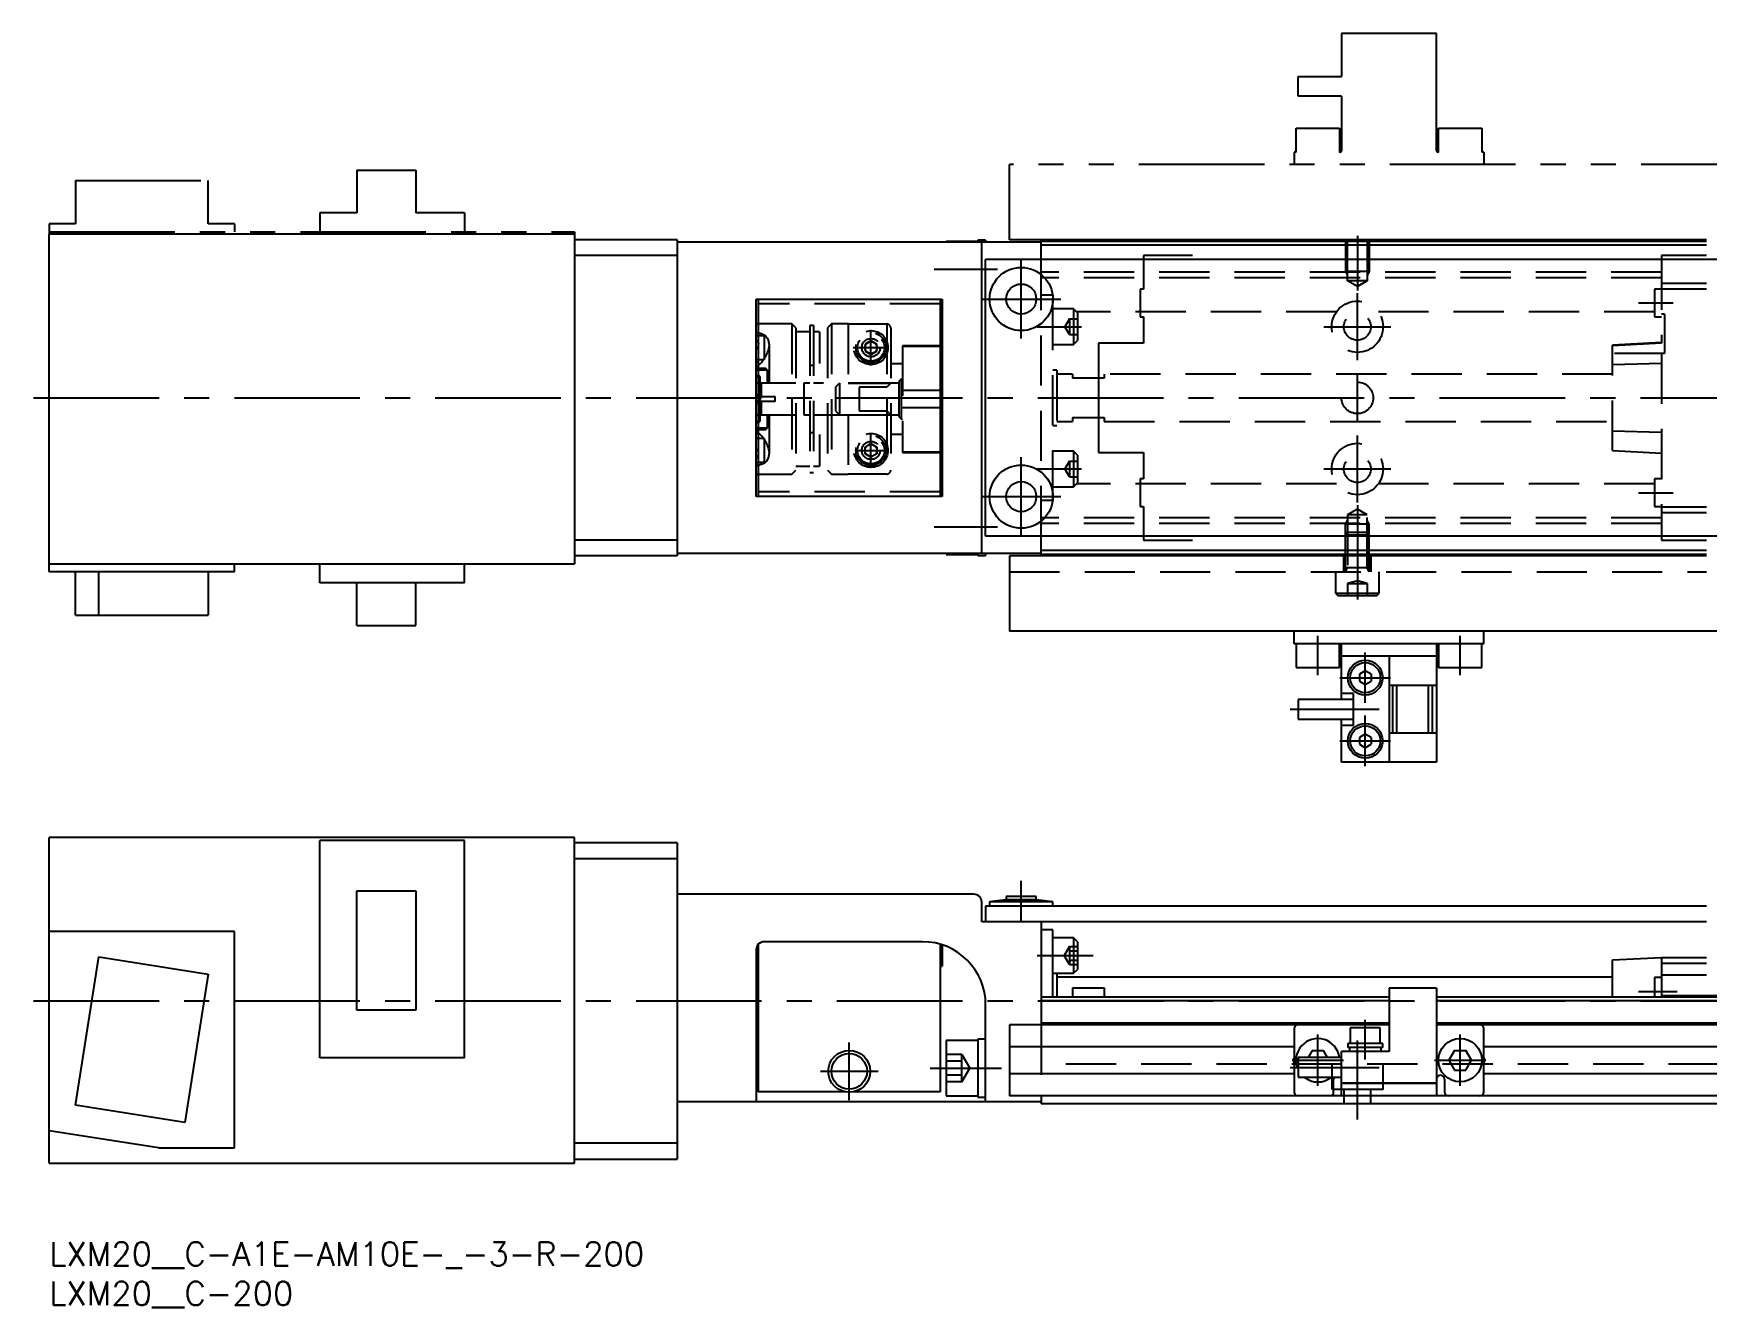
# Model space of a CAD drawing. Extents: x -2 to 394, y -8 to 153.
# Drawn here: x -2 to 209.5, y -8.3 to 152.9 of the extents above; entities that cross this region are included whole.
import ezdxf

# ---------------------------------------------------------------- set-up
doc = ezdxf.new("R2010")
doc.units = 0
doc.header["$LTSCALE"] = 0.5
for name, pattern in [('CENTER', [50.8, 31.75, -6.35, 6.35, -6.35]), ('DASHED', [19.05, 12.7, -6.35]), ('PHANTOM', [63.5, 31.75, -6.35, 6.35, -6.35, 6.35, -6.35])]:
    doc.linetypes.add(name, pattern=pattern)
for name, color, linetype in [('MSM_CENTER', 1, 'CENTER'), ('MSM_CONTINUOUS', 7, 'CONTINUOUS'), ('MSM_DASHED', 4, 'DASHED'), ('MSM_IMAGINARY', 6, 'PHANTOM'), ('MSM_PART_NUMBER', 7, 'CONTINUOUS')]:
    doc.layers.add(name, color=color, linetype=linetype)
doc.styles.get("Standard").update_dxf_attribs({"font": 'txt.shx', "height": 3, "bigfont": 'bigfont.shx'})

# ---------------------------------------------------------------- blocks, each defined once
blk = doc.blocks.new('*U8')
at = {"layer": 'MSM_PART_NUMBER'}
blk.add_text('LXM20__C-A1E-AM10E-_-3-R-200', height=3, dxfattribs=at).set_placement((0, -3))
blk = doc.blocks.new('*U9')
at = {"layer": 'MSM_PART_NUMBER'}
blk.add_text('LXM20__C-200', height=3, dxfattribs=at).set_placement((0, -8))

msp = doc.modelspace()

# ---------------------------------------------------------------- linework, layer by layer
at = {"layer": 'MSM_CENTER'}
for p, q in [((165.4, 127.3), (165.4, 120.39)), ((111.9, 123.1), (119.9, 123.1)), ((122.9, 114.3), (122.9, 124.3)), ((117.9, 119.3), (127.9, 119.3)), ((165.4, 111.55), (165.4, 120.05)), ((200.95, 118.8), (205.35, 118.8)), ((103.9, 110.89), (103.9, 115.41)), ((124.9, 115.8), (130.5, 115.8)), ((161.15, 115.8), (169.65, 115.8)), ((101.64, 113.15), (106.16, 113.15)), ((165.4, 103.8), (165.4, 109.8)), ((-2, 106.8), (337.4, 106.8)), ((103.9, 98.15), (103.9, 102.14)), ((165.4, 93.55), (165.4, 102.05)), ((101.9, 100.15), (105.89, 100.15)), ((122.9, 89.3), (122.9, 99.3)), ((124.9, 97.8), (130.5, 97.8)), ((161.15, 97.8), (169.65, 97.8)), ((117.9, 94.3), (127.9, 94.3)), ((165.4, 93.21), (165.4, 81.3)), ((200.95, 94.8), (205.35, 94.8)), ((111.9, 90.5), (119.9, 90.5)), ((160.4, 71.7), (160.4, 76.7)), ((178.4, 71.7), (178.4, 76.7)), ((166.4, 68.2), (166.4, 74.6)), ((163.2, 71.4), (169.6, 71.4)), ((156.9, 67.4), (168.15, 67.4)), ((166.4, 60.2), (166.4, 66.6)), ((163.2, 63.4), (169.6, 63.4)), ((122.9, 40.5), (122.9, 45.7)), ((124.9, 36.25), (132, 36.25)), ((-2, 30.5), (337.4, 30.5)), ((200.95, 31.7), (205.85, 31.7)), ((166.4, 23.1), (166.4, 28.1)), ((160.4, 19.75), (160.4, 26.25)), ((165.4, 15.5), (165.4, 25.5)), ((178.4, 19.75), (178.4, 26.25)), ((101.15, 17.95), (101.15, 25.25)), ((97.5, 21.6), (104.8, 21.6)), ((111.4, 22), (120.4, 22)), ((156.9, 22.1), (168.15, 22.1)), ((157.15, 23), (163.65, 23)), ((175.15, 23), (181.65, 23))]:
    msp.add_line(p, q, dxfattribs=at)
at = {"layer": 'MSM_CONTINUOUS'}
for p, q in [((66.4, 127.5), (0, 127.5)), ((0, 84.8), (0, 127.5)), ((66.4, 127.5), (66.4, 85.8)), ((79.4, 126.8), (66.4, 126.8)), ((79.4, 126.8), (79.4, 86.8)), ((125.4, 126.5), (79.4, 126.5)), ((117.4, 126.6), (113.4, 126.6)), ((117.4, 126.75), (117.4, 126.5)), ((118.4, 126.75), (117.4, 126.75)), ((117.9, 87.1), (117.9, 126.5)), ((118.4, 126.75), (118.4, 126.5)), ((125.4, 124.3), (125.4, 126.8)), ((209.55, 126.8), (125.4, 126.8)), ((209.55, 126.6), (125.4, 126.6)), ((209.55, 126.1), (125.4, 126.1)), ((79.4, 124.8), (66.4, 124.8)), ((118.4, 89.3), (118.4, 124.3)), ((334.9, 124.3), (118.4, 124.3)), ((209.55, 124.8), (203.85, 124.8)), ((203.85, 124.8), (203.85, 124.3)), ((89.4, 94.3), (89.4, 119.3)), ((89.4, 119.3), (112.9, 119.3)), ((89.65, 119.3), (89.65, 94.3)), ((112.65, 119.3), (112.65, 94.3)), ((112.9, 119.3), (112.9, 94.3)), ((89.65, 116.15), (89.4, 116.15)), ((112.9, 113.55), (112.65, 113.55)), ((112.9, 113.46), (112.65, 113.46)), ((89.4, 111.3), (89.65, 111.3)), ((112.65, 107.92), (112.9, 107.92)), ((89.4, 106.95), (89.65, 106.95)), ((89.65, 106.35), (89.4, 106.35)), ((112.9, 105.68), (112.65, 105.68)), ((89.4, 102.3), (89.65, 102.3)), ((112.65, 100.14), (112.9, 100.14)), ((112.65, 100.05), (112.9, 100.05)), ((89.4, 97.15), (89.65, 97.15)), ((112.9, 94.3), (89.4, 94.3)), ((334.9, 89.3), (118.4, 89.3)), ((125.4, 86.8), (125.4, 89.3)), ((203.85, 89.3), (203.85, 88.8)), ((79.4, 88.8), (66.4, 88.8)), ((79.4, 86.8), (66.4, 86.8)), ((125.4, 87.1), (79.4, 87.1)), ((113.4, 87), (117.4, 87)), ((117.4, 87.1), (117.4, 86.85)), ((117.4, 86.85), (118.4, 86.85)), ((118.4, 87.1), (118.4, 86.85)), ((209.55, 86.8), (121.4, 86.8)), ((121.4, 86.8), (121.4, 77.3)), ((209.55, 87.5), (125.4, 87.5)), ((209.55, 87), (125.4, 87)), ((203.85, 88.8), (209.55, 88.8)), ((0, 85.8), (66.4, 85.8)), ((23.4, 84.8), (0, 84.8)), ((3.3, 79.3), (3.3, 84.8)), ((6.27, 79.3), (6.27, 84.8)), ((20.1, 84.8), (20.1, 79.3)), ((23.4, 84.8), (23.4, 85.8)), ((34.2, 83.4), (34.2, 85.8)), ((52.5, 83.4), (52.5, 85.8)), ((52.5, 83.4), (34.2, 83.4)), ((38.88, 78), (38.88, 83.4)), ((46.33, 78), (46.33, 83.4)), ((3.3, 79.3), (20.1, 79.3)), ((38.88, 78), (46.33, 78)), ((217.15, 77.3), (121.4, 77.3)), ((157.4, 75.7), (157.4, 77.3)), ((181.4, 75.7), (181.4, 77.3)), ((181.4, 75.7), (157.4, 75.7)), ((157.65, 75.7), (157.65, 72.7)), ((163.15, 72.7), (163.15, 75.7)), ((163.4, 68.65), (163.4, 75.57)), ((175.4, 74.1), (163.4, 74.1)), ((169.4, 74.1), (169.4, 60.7)), ((175.4, 75.57), (175.4, 60.7)), ((175.65, 75.7), (175.65, 72.7)), ((181.15, 72.7), (181.15, 75.7)), ((157.65, 72.7), (163.15, 72.7)), ((166.4, 72.27), (165.65, 71.83)), ((167.15, 71.83), (166.4, 72.27)), ((175.65, 72.7), (181.15, 72.7)), ((165.65, 71.83), (165.65, 70.97)), ((165.65, 70.97), (166.4, 70.53)), ((166.4, 70.53), (167.15, 70.97)), ((167.15, 71.83), (167.15, 70.97)), ((175.4, 70.4), (169.4, 70.4)), ((169.9, 64.4), (169.9, 70.4)), ((170.4, 64.4), (170.4, 70.4)), ((174.4, 64.4), (174.4, 70.4)), ((174.9, 64.4), (174.9, 70.4)), ((157.9, 68.65), (157.9, 66.15)), ((164.9, 68.65), (157.9, 68.65)), ((164.9, 69.4), (163.4, 69.4)), ((164.9, 65.4), (164.9, 69.4)), ((157.9, 66.15), (164.9, 66.15)), ((163.4, 60.7), (163.4, 66.15)), ((163.4, 65.4), (164.9, 65.4)), ((166.4, 64.27), (165.65, 63.83)), ((165.65, 63.83), (165.65, 62.97)), ((167.15, 63.83), (166.4, 64.27)), ((167.15, 63.83), (167.15, 62.97)), ((175.4, 64.4), (169.4, 64.4)), ((165.65, 62.97), (166.4, 62.53)), ((166.4, 62.53), (167.15, 62.97)), ((175.4, 60.7), (163.4, 60.7)), ((66.4, 51.2), (0, 51.2)), ((0, 10), (0, 51.2)), ((52.5, 50.8), (34.2, 50.8)), ((34.2, 23.3), (34.2, 50.8)), ((52.5, 23.3), (52.5, 50.8)), ((66.4, 10), (66.4, 51.2)), ((79.4, 50.5), (66.4, 50.5)), ((79.4, 50.5), (79.4, 10.5)), ((79.4, 48.5), (66.4, 48.5)), ((38.88, 29.35), (38.88, 44.45)), ((38.88, 44.45), (46.33, 44.45)), ((46.33, 44.45), (46.33, 29.35)), ((116.9, 44), (79.4, 44)), ((117.9, 40.5), (117.9, 43)), ((118.4, 42.5), (118.4, 40.5)), ((209.55, 42.5), (118.4, 42.5)), ((121, 43.3), (118.9, 43.05)), ((126.9, 43.05), (118.9, 43.05)), ((118.9, 43.05), (118.9, 42.5)), ((121, 43.7), (121, 43.3)), ((124.8, 43.7), (121, 43.7)), ((124.8, 43.3), (121, 43.3)), ((124.8, 43.3), (124.8, 43.7)), ((126.9, 43.05), (124.8, 43.3)), ((126.9, 42.5), (126.9, 43.05)), ((209.55, 40.5), (117.9, 40.5)), ((125.4, 40.5), (125.4, 27.5)), ((23.4, 39.3), (0, 39.3)), ((23.4, 11.9), (23.4, 39.3)), ((126.9, 39.5), (125.4, 39.5)), ((126.9, 31), (126.9, 39.5)), ((129.5, 38.5), (126.9, 38.5)), ((130, 38), (129.5, 38.5)), ((129.5, 38.5), (129.5, 34)), ((3.3, 17.31), (6.27, 36.08)), ((6.27, 36.08), (20.1, 33.89)), ((89.4, 37), (89.4, 17.8)), ((89.65, 37.66), (89.65, 19)), ((110.4, 38), (90.4, 38)), ((112.65, 37.68), (112.65, 19)), ((112.9, 37.25), (112.65, 37.25)), ((112.9, 37.16), (112.65, 37.16)), ((112.9, 37.6), (112.9, 34.92)), ((130, 38), (130, 34.5)), ((197.65, 35.7), (203.85, 36)), ((203.85, 36), (209.55, 36)), ((203.85, 36), (203.85, 31)), ((20.1, 33.89), (17.13, 15.12)), ((89.4, 34.92), (89.65, 34.92)), ((112.65, 34.92), (112.9, 34.92)), ((126.9, 34), (129.5, 34)), ((127.4, 34), (127.4, 31)), ((129.5, 34), (130, 34.5)), ((197.65, 31), (197.65, 35.7)), ((203.85, 35.29), (209.55, 35.29)), ((197.65, 33.5), (127.4, 33.5)), ((129.4, 32.16), (133.4, 32.16)), ((129.4, 32.16), (129.4, 31)), ((133.4, 32.16), (133.4, 31)), ((175.4, 32.1), (169.4, 32.1)), ((169.4, 32.1), (169.4, 24.1)), ((175.4, 32.1), (175.4, 18.5)), ((203.85, 33.45), (202.95, 33.45)), ((202.95, 33.45), (202.95, 31)), ((203.85, 33.8), (209.55, 33.8)), ((118.4, 17.8), (118.4, 30)), ((169.4, 31), (125.4, 31)), ((169.4, 30.5), (125.4, 30.5)), ((217.15, 31), (175.4, 31)), ((217.15, 30.5), (175.4, 30.5)), ((203.85, 31.2), (217.15, 31.2)), ((46.33, 29.35), (38.88, 29.35)), ((169.4, 27.7), (125.4, 27.7)), ((225.4, 27.7), (175.4, 27.7)), ((117.4, 25.5), (113.4, 25.5)), ((113.4, 25.5), (113.4, 18.5)), ((118.4, 25.65), (117.4, 25.65)), ((117.4, 25.65), (117.4, 18.35)), ((169.4, 27.5), (121.4, 27.5)), ((121.4, 27.5), (121.4, 18.5)), ((157.4, 27), (157.4, 19)), ((164.5, 27.1), (164.5, 25.1)), ((168.3, 27.1), (164.5, 27.1)), ((168.3, 25.1), (168.3, 27.1)), ((225.4, 27.5), (175.4, 27.5)), ((181.4, 19), (181.4, 27)), ((52.5, 23.3), (34.2, 23.3)), ((157.4, 24.7), (121.4, 24.7)), ((157.4, 23.3), (157.22, 23)), ((163.4, 23.35), (157.9, 23.35)), ((157.9, 23.35), (157.9, 20.85)), ((159.68, 24.25), (159.16, 23.35)), ((159.68, 24.25), (161.12, 24.25)), ((161.64, 23.35), (161.12, 24.25)), ((163.4, 18.5), (163.4, 24.1)), ((169.4, 24.1), (163.4, 24.1)), ((164.2, 25.1), (164.2, 24.6)), ((168.6, 25.1), (164.2, 25.1)), ((168.6, 24.6), (164.2, 24.6)), ((164.4, 24.6), (164.4, 24.1)), ((168.4, 24.1), (168.4, 24.6)), ((168.6, 24.6), (168.6, 25.1)), ((177.68, 24.25), (176.96, 23)), ((177.68, 24.25), (179.12, 24.25)), ((179.84, 23), (179.12, 24.25)), ((213.4, 24.7), (181.4, 24.7)), ((181.58, 23), (181.4, 23.3)), ((157.4, 21.3), (121.4, 21.3)), ((157.22, 23), (157.4, 22.7)), ((176.96, 23), (177.68, 21.75)), ((177.68, 21.75), (179.12, 21.75)), ((179.12, 21.75), (179.84, 23)), ((181.4, 22.7), (181.58, 23)), ((213.4, 21.3), (181.4, 21.3)), ((157.9, 20.85), (163.4, 20.85)), ((162.4, 19), (162.4, 20.6)), ((163.4, 20.15), (175.4, 20.15)), ((163.4, 20.1), (175.4, 20.1)), ((163.45, 20.15), (163.45, 20.1)), ((175.35, 20.15), (175.35, 20.1)), ((176.4, 20.6), (176.4, 19)), ((17.13, 15.12), (3.3, 17.31)), ((79.4, 17.8), (125.4, 17.8)), ((100.64, 19), (89.65, 19)), ((112.65, 19), (101.66, 19)), ((113.4, 18.5), (117.4, 18.5)), ((117.4, 18.35), (118.4, 18.35)), ((329.4, 18.5), (121.4, 18.5)), ((125.4, 18.5), (125.4, 17.5)), ((325.4, 17.5), (125.4, 17.5)), ((13.82, 11.9), (0, 14.09)), ((13.82, 11.9), (23.4, 11.9)), ((79.4, 12.5), (66.4, 12.5)), ((0, 10), (66.4, 10)), ((66.4, 10.5), (79.4, 10.5))]:
    msp.add_line(p, q, dxfattribs=at)
for centre, radius in [((122.9, 119.3), 4), ((122.9, 119.3), 1.9), ((122.9, 94.3), 4), ((122.9, 94.3), 1.9), ((166.4, 71.4), 2.2), ((166.4, 71.4), 1.9), ((166.4, 63.4), 2.2), ((166.4, 63.4), 1.9), ((178.4, 23), 2.75), ((101.15, 21.6), 2.65), ((101.15, 21.6), 2.25)]:
    msp.add_circle(centre, radius, dxfattribs=at)
for centre, radius, start, end in [((163.14, 75.39), 0.311, 34.723, 88.9034), ((175.66, 75.38), 0.318, 91.7128, 144.6608), ((116.9, 43), 1, 0, 90), ((90.4, 37), 1, 90, 180), ((110.4, 30), 8, 0, 90), ((157.9, 27), 0.5, 90, 180), ((160.4, 23), 2.75, 7.312, 204.62), ((180.9, 27), 0.5, 0, 90), ((160.4, 23), 2.75, 231.4273, 308.5727), ((162.9, 20.6), 0.5, 150, 180), ((162.9, 20.6), 0.5, 0, 30), ((175.9, 20.6), 0.5, 0, 180), ((157.9, 19), 0.5, 180, 270), ((161.9, 19), 0.5, 270, 0), ((176.9, 19), 0.5, 180, 270), ((180.9, 19), 0.5, 270, 0)]:
    msp.add_arc(centre, radius, start, end, dxfattribs=at)
at = {"layer": 'MSM_DASHED'}
for p, q in [((163.9, 126.8), (163.9, 122.8)), ((164.17, 121.6), (164.17, 126.8)), ((166.63, 126.8), (166.63, 121.6)), ((166.9, 126.8), (166.9, 122.8)), ((125.4, 89.3), (125.4, 124.3)), ((203.85, 122.7), (125.4, 122.7)), ((166.9, 122.8), (163.9, 122.8)), ((163.9, 122.8), (164.17, 122.33)), ((166.9, 122.8), (166.63, 122.33)), ((203.85, 124.3), (203.85, 113.73)), ((203.85, 122), (125.4, 122)), ((166.63, 121.6), (164.17, 121.6)), ((165.4, 120.89), (164.17, 121.6)), ((166.63, 121.6), (165.4, 120.89)), ((203.85, 121.3), (209.55, 121.3)), ((203.85, 120.59), (209.55, 120.59)), ((112.65, 118.7), (89.65, 118.7)), ((126.9, 119.8), (125.4, 119.8)), ((126.9, 93.8), (126.9, 119.8)), ((202.95, 120.55), (202.95, 117.05)), ((203.85, 120.55), (202.95, 120.55)), ((129.5, 118.05), (126.9, 118.05)), ((129, 116.8), (128.42, 115.8)), ((129, 116.8), (129, 114.8)), ((129, 116.8), (130, 116.8)), ((129.5, 118.05), (129.5, 113.55)), ((130, 117.55), (129.5, 118.05)), ((162.74, 117.67), (129.88, 117.67)), ((130, 117.55), (130, 114.05)), ((202.95, 117.67), (168.06, 117.67)), ((202.95, 117.05), (203.85, 117.05)), ((204.25, 117.4), (203.85, 117.4)), ((204.25, 117.4), (204.25, 112.4)), ((90.4, 114.65), (89.4, 114.65)), ((93.9, 116.15), (89.65, 116.15)), ((90.4, 114.65), (90.4, 111.65)), ((93.9, 116.15), (93.9, 97.15)), ((94.4, 115.65), (93.9, 116.15)), ((94.4, 115.65), (94.4, 97.65)), ((96.15, 115.15), (94.4, 115.15)), ((96.15, 115.95), (96.15, 97.35)), ((96.65, 115.95), (96.15, 115.95)), ((96.65, 115.95), (96.65, 97.35)), ((97.4, 115.15), (96.65, 115.15)), ((97.4, 115.15), (97.4, 111.15)), ((98.9, 116.15), (98.4, 115.65)), ((98.4, 115.65), (98.4, 97.65)), ((101, 116.15), (98.9, 116.15)), ((98.9, 116.15), (98.9, 97.15)), ((101, 116.15), (101, 108.63)), ((101, 116.15), (105.9, 116.15)), ((105.9, 116.15), (105.9, 97.15)), ((106.4, 115.64), (106.4, 97.66)), ((129, 114.8), (128.42, 115.8)), ((129, 115.8), (130, 115.8)), ((129, 114.8), (130, 114.8)), ((89.67, 113.72), (89.68, 113.58)), ((89.68, 107.17), (89.68, 113.58)), ((91.05, 108.65), (91.05, 113.57)), ((103.9, 114.02), (103.15, 113.58)), ((103.15, 113.58), (103.15, 112.72)), ((103.15, 112.72), (103.9, 112.28)), ((104.65, 113.58), (103.9, 114.02)), ((103.9, 112.28), (104.65, 112.72)), ((104.65, 112.72), (104.65, 113.58)), ((112.65, 113.4), (107.9, 113.4)), ((107.9, 113.4), (107.9, 99.9)), ((112.65, 113.31), (107.9, 113.31)), ((126.9, 113.55), (129.5, 113.55)), ((129.5, 113.55), (130, 114.05)), ((203.85, 113.8), (197.65, 113.48)), ((203.85, 113.73), (197.65, 113.36)), ((197.65, 100.12), (197.65, 113.48)), ((204.25, 112.4), (197.65, 112.4)), ((203.85, 112.4), (203.85, 89.3)), ((89.4, 111.65), (90.4, 111.65)), ((90.6, 110.51), (89.4, 110.51)), ((90.8, 110.31), (89.4, 110.31)), ((90.8, 110.31), (90.6, 110.51)), ((90.8, 108.65), (90.8, 110.31)), ((96.65, 110.9), (96.15, 110.9)), ((103.85, 111), (103.94, 111)), ((106.4, 111.15), (107.9, 111.15)), ((127.4, 110.3), (126.9, 110.3)), ((127.4, 110.3), (127.4, 103.3)), ((203.85, 111.13), (197.65, 110.99)), ((89.4, 109.65), (89.68, 109.65)), ((89.4, 109.37), (89.65, 109.51)), ((89.65, 109.51), (89.4, 109.51)), ((89.4, 109.43), (89.9, 109.43)), ((94.4, 108.65), (89.4, 108.65)), ((89.9, 109.43), (89.68, 109.65)), ((89.9, 103.87), (89.9, 109.43)), ((90.05, 106.95), (90.05, 108.65)), ((95.4, 108.65), (95.4, 104.65)), ((96.15, 108.65), (95.4, 108.65)), ((107.4, 108.65), (96.65, 108.65)), ((99.9, 108.65), (99.4, 108.15)), ((99.4, 108.15), (99.4, 105.15)), ((99.9, 108.65), (99.9, 104.65)), ((106.4, 108.63), (101, 108.63)), ((102.4, 108.15), (102.4, 105.15)), ((105.9, 108.15), (102.4, 108.15)), ((106.4, 108.65), (105.9, 108.15)), ((107.7, 109.15), (107.4, 108.85)), ((107.4, 108.85), (107.4, 104.45)), ((107.9, 109.15), (107.7, 109.15)), ((107.7, 109.15), (107.7, 104.15)), ((129.4, 109.8), (127.4, 109.8)), ((129.4, 109.8), (129.4, 109.3)), ((133.4, 109.3), (129.4, 109.3)), ((133.4, 109.8), (133.4, 109.3)), ((197.65, 109.8), (133.4, 109.8)), ((89.68, 107.17), (89.4, 107.17)), ((89.4, 106.13), (89.68, 106.13)), ((89.65, 106.95), (91.8, 106.95)), ((91.8, 106.35), (89.65, 106.35)), ((89.9, 106.95), (89.68, 107.17)), ((89.68, 106.13), (89.9, 106.35)), ((89.68, 99.73), (89.68, 106.13)), ((90.05, 104.65), (90.05, 106.35)), ((91.8, 106.35), (91.8, 106.95)), ((107.9, 107.77), (112.65, 107.77)), ((89.4, 104.65), (94.4, 104.65)), ((89.9, 103.87), (89.4, 103.87)), ((89.4, 103.79), (89.65, 103.79)), ((89.68, 103.65), (89.9, 103.87)), ((90.8, 102.99), (90.8, 104.65)), ((91.05, 99.73), (91.05, 104.65)), ((95.4, 104.65), (96.15, 104.65)), ((96.65, 104.65), (107.4, 104.65)), ((99.4, 105.15), (99.9, 104.65)), ((101, 104.67), (101, 97.15)), ((101, 104.67), (106.4, 104.67)), ((102.4, 105.15), (105.9, 105.15)), ((105.9, 105.15), (106.4, 104.65)), ((107.4, 104.45), (107.7, 104.15)), ((107.7, 104.15), (107.9, 104.15)), ((112.65, 105.53), (107.9, 105.53)), ((127.4, 103.8), (129.4, 103.8)), ((129.4, 104.3), (133.4, 104.3)), ((129.4, 104.3), (129.4, 103.8)), ((133.4, 104.3), (133.4, 103.8)), ((133.4, 103.8), (197.65, 103.8)), ((89.68, 103.65), (89.4, 103.65)), ((89.4, 102.99), (90.8, 102.99)), ((89.4, 102.79), (90.6, 102.79)), ((90.4, 101.65), (89.4, 101.65)), ((90.4, 101.65), (90.4, 98.65)), ((90.6, 102.79), (90.8, 102.99)), ((96.15, 102.4), (96.65, 102.4)), ((97.4, 102.15), (97.4, 98.15)), ((107.9, 102.15), (106.4, 102.15)), ((126.9, 103.3), (127.4, 103.3)), ((197.65, 102.61), (203.85, 102.47)), ((89.66, 99.57), (89.68, 99.72)), ((89.67, 99.58), (89.68, 99.72)), ((103.15, 100.58), (103.9, 101.02)), ((103.15, 99.72), (103.15, 100.58)), ((103.9, 99.28), (103.15, 99.72)), ((103.9, 101.02), (104.65, 100.58)), ((104.65, 99.72), (103.9, 99.28)), ((104.65, 100.58), (104.65, 99.72)), ((107.9, 99.99), (112.65, 99.99)), ((107.9, 99.9), (112.65, 99.9)), ((129.5, 100.05), (126.9, 100.05)), ((130, 99.55), (129.5, 100.05)), ((129.5, 100.05), (129.5, 95.55)), ((130, 99.55), (130, 96.05)), ((197.65, 100.12), (203.85, 99.8)), ((89.4, 98.65), (90.4, 98.65)), ((93.9, 97.15), (94.4, 97.65)), ((94.4, 98.15), (96.15, 98.15)), ((96.15, 97.35), (96.65, 97.35)), ((96.65, 98.15), (97.4, 98.15)), ((98.4, 97.65), (98.9, 97.15)), ((129, 98.8), (128.42, 97.8)), ((129, 96.8), (128.42, 97.8)), ((129, 98.8), (130, 98.8)), ((129, 98.8), (129, 96.8)), ((129, 97.8), (130, 97.8)), ((89.65, 97.15), (93.9, 97.15)), ((98.9, 97.15), (101, 97.15)), ((105.9, 97.15), (101, 97.15)), ((126.9, 95.55), (129.5, 95.55)), ((129, 96.8), (130, 96.8)), ((129.5, 95.55), (130, 96.05)), ((162.74, 95.93), (129.88, 95.93)), ((202.95, 95.93), (168.06, 95.93)), ((202.95, 96.55), (202.95, 93.05)), ((203.85, 96.55), (202.95, 96.55)), ((112.65, 94.9), (89.65, 94.9)), ((126.9, 93.8), (125.4, 93.8)), ((203.85, 91.6), (125.4, 91.6)), ((163.9, 90.8), (164.17, 91.27)), ((165.4, 92.71), (164.17, 92)), ((166.63, 92), (164.17, 92)), ((164.17, 92), (164.17, 85.3)), ((166.63, 92), (165.4, 92.71)), ((166.63, 85.3), (166.63, 92)), ((166.9, 90.8), (166.63, 91.27)), ((202.95, 93.05), (203.85, 93.05)), ((203.85, 93.01), (209.55, 93.01)), ((203.85, 92.3), (209.55, 92.3)), ((203.85, 90.9), (125.4, 90.9)), ((166.9, 90.8), (163.9, 90.8)), ((163.9, 84.8), (163.9, 90.8)), ((164.17, 89.8), (163.9, 89.49)), ((163.9, 89.49), (166.9, 89.49)), ((164.17, 89.8), (166.63, 89.8)), ((166.9, 89.49), (166.63, 89.8)), ((166.9, 84.8), (166.9, 90.8)), ((163.65, 86.8), (163.65, 84.8)), ((167.15, 84.8), (167.15, 86.8)), ((121.4, 84.8), (209.55, 84.8)), ((162.65, 84.8), (162.65, 82.1)), ((166.9, 85.3), (163.9, 85.3)), ((163.9, 84.8), (164.17, 85.3)), ((166.9, 84.8), (166.63, 85.3)), ((168.15, 82.1), (168.15, 84.8)), ((165.4, 83.63), (164.15, 83.3)), ((164.15, 83.3), (164.15, 81.8)), ((164.15, 83.3), (166.65, 83.3)), ((166.65, 83.3), (165.4, 83.63)), ((165.4, 83.3), (165.4, 81.8)), ((166.65, 83.3), (166.65, 81.8)), ((162.65, 82.1), (162.95, 81.8)), ((162.65, 82.1), (168.15, 82.1)), ((162.95, 81.8), (167.85, 81.8)), ((167.85, 81.8), (168.15, 82.1)), ((129, 37.4), (128.33, 36.25)), ((129, 35.1), (128.33, 36.25)), ((129, 37.4), (129, 35.1)), ((129, 37.4), (130, 37.4)), ((129, 36.83), (130, 36.83)), ((129, 35.67), (130, 35.67)), ((129, 35.1), (130, 35.1)), ((125.4, 27.5), (125.4, 18.5)), ((115.4, 23.73), (113.4, 23.73)), ((115.4, 20.27), (115.4, 23.73)), ((115.4, 23.73), (116.4, 22)), ((115.4, 22.87), (113.4, 22.87)), ((115.4, 20.27), (116.4, 22)), ((325.4, 22.5), (125.4, 22.5)), ((162.15, 22.5), (162.15, 19.3)), ((168.65, 19.3), (168.65, 22.5)), ((115.4, 21.13), (113.4, 21.13)), ((115.4, 20.27), (113.4, 20.27)), ((168.65, 19.3), (162.15, 19.3)), ((163.7, 19.3), (163.7, 17.5)), ((167.1, 17.5), (167.1, 19.3))]:
    msp.add_line(p, q, dxfattribs=at)
for centre, radius in [((165.4, 115.8), 3.25), ((165.4, 115.8), 1.7), ((103.9, 113.15), 2.15), ((103.9, 113.15), 1.9), ((103.9, 113.15), 1.7), ((103.9, 113.15), 1.15), ((103.9, 113.15), 0.75), ((165.4, 106.8), 2), ((103.9, 100.15), 2.15), ((103.9, 100.15), 1.9), ((103.9, 100.15), 1.7), ((103.9, 100.15), 1.15), ((103.9, 100.15), 0.75), ((165.4, 97.8), 3.25), ((165.4, 97.8), 1.7)]:
    msp.add_circle(centre, radius, dxfattribs=at)
for centre, radius, start, end in [((88.9, 111.81), 3.28, 60.5279, 81.267), ((89.45, 113.47), 1.6, 339.2791, 48.4115), ((105.88, 115.63), 0.518, 1.962, 88.0079), ((88.9, 113.28), 0.955, 52.4917, 58.0839), ((88.9, 113.48), 0.723, 313.7516, 315.4007), ((87.1, 113.98), 3.99, 305.0981, 344.3454), ((88.96, 113.53), 0.724, 309.0389, 44.3395), ((87.1, 99.32), 3.99, 15.6546, 55.7763), ((88.9, 99.82), 0.723, 44.5993, 46.2484), ((88.96, 99.77), 0.724, 315.6605, 50.9611), ((89.45, 99.83), 1.6, 311.5885, 20.7209), ((88.9, 100.02), 0.955, 301.9161, 307.5083), ((88.9, 101.49), 3.28, 278.733, 299.4721), ((105.88, 97.67), 0.519, 272.2528, 358.0168)]:
    msp.add_arc(centre, radius, start, end, dxfattribs=at)
at = {"layer": 'MSM_IMAGINARY'}
for p, q in [((163.4, 152.9), (163.4, 147.45)), ((175.4, 152.9), (163.4, 152.9)), ((175.4, 138.03), (175.4, 152.9)), ((157.9, 144.95), (157.9, 147.45)), ((157.9, 147.45), (163.4, 147.45)), ((163.4, 144.95), (157.9, 144.95)), ((163.4, 144.95), (163.4, 138.03)), ((157.65, 140.9), (163.15, 140.9)), ((157.65, 137.9), (157.65, 140.9)), ((163.15, 140.9), (163.15, 137.9)), ((175.65, 140.9), (181.15, 140.9)), ((175.65, 137.9), (175.65, 140.9)), ((181.15, 140.9), (181.15, 137.9)), ((157.4, 137.9), (157.4, 136.3)), ((157.65, 137.9), (157.4, 137.9)), ((181.4, 137.9), (181.15, 137.9)), ((181.4, 137.9), (181.4, 136.3)), ((38.88, 135.6), (38.88, 130.2)), ((38.88, 135.6), (46.33, 135.6)), ((46.33, 135.6), (46.33, 130.2)), ((121.4, 126.8), (121.4, 136.3)), ((217.15, 136.3), (121.4, 136.3)), ((3.3, 134.3), (3.3, 128.8)), ((3.3, 134.3), (20.1, 134.3)), ((20.1, 128.8), (20.1, 134.3)), ((34.2, 130.2), (34.2, 127.8)), ((38.88, 130.2), (34.2, 130.2)), ((52.5, 130.2), (46.33, 130.2)), ((52.5, 130.2), (52.5, 127.8)), ((3.3, 128.8), (0, 128.8)), ((0, 128.8), (0, 127.5)), ((0, 127.8), (66.4, 127.8)), ((23.4, 128.8), (20.1, 128.8)), ((23.4, 128.8), (23.4, 127.8)), ((66.4, 127.8), (66.4, 127.5)), ((125.4, 126.8), (121.4, 126.8)), ((144.55, 124.8), (138.35, 124.8)), ((138.35, 124.8), (138.35, 120.55)), ((137.95, 120.55), (137.95, 117.05)), ((138.35, 120.55), (137.95, 120.55)), ((137.95, 117.05), (138.35, 117.05)), ((138.35, 117.05), (138.35, 113.7)), ((138.35, 113.7), (132.65, 113.7)), ((132.65, 113.7), (132.65, 99.9)), ((132.65, 99.9), (138.35, 99.9)), ((138.35, 99.9), (138.35, 96.55)), ((137.95, 96.55), (137.95, 93.05)), ((138.35, 96.55), (137.95, 96.55)), ((137.95, 93.05), (138.35, 93.05)), ((138.35, 93.05), (138.35, 88.8)), ((138.35, 88.8), (144.55, 88.8))]:
    msp.add_line(p, q, dxfattribs=at)
for centre, radius, start, end in [((163.2, 138.11), 0.214, 256.5646, 339.8089), ((175.6, 138.11), 0.213, 199.9844, 283.642)]:
    msp.add_arc(centre, radius, start, end, dxfattribs=at)

# ---------------------------------------------------------------- block references
at = {"layer": 'MSM_CONTINUOUS'}
for name in ['*U8', '*U9']:
    msp.add_blockref(name, (0, 0), dxfattribs=at)

doc.saveas('drawing.dxf')
